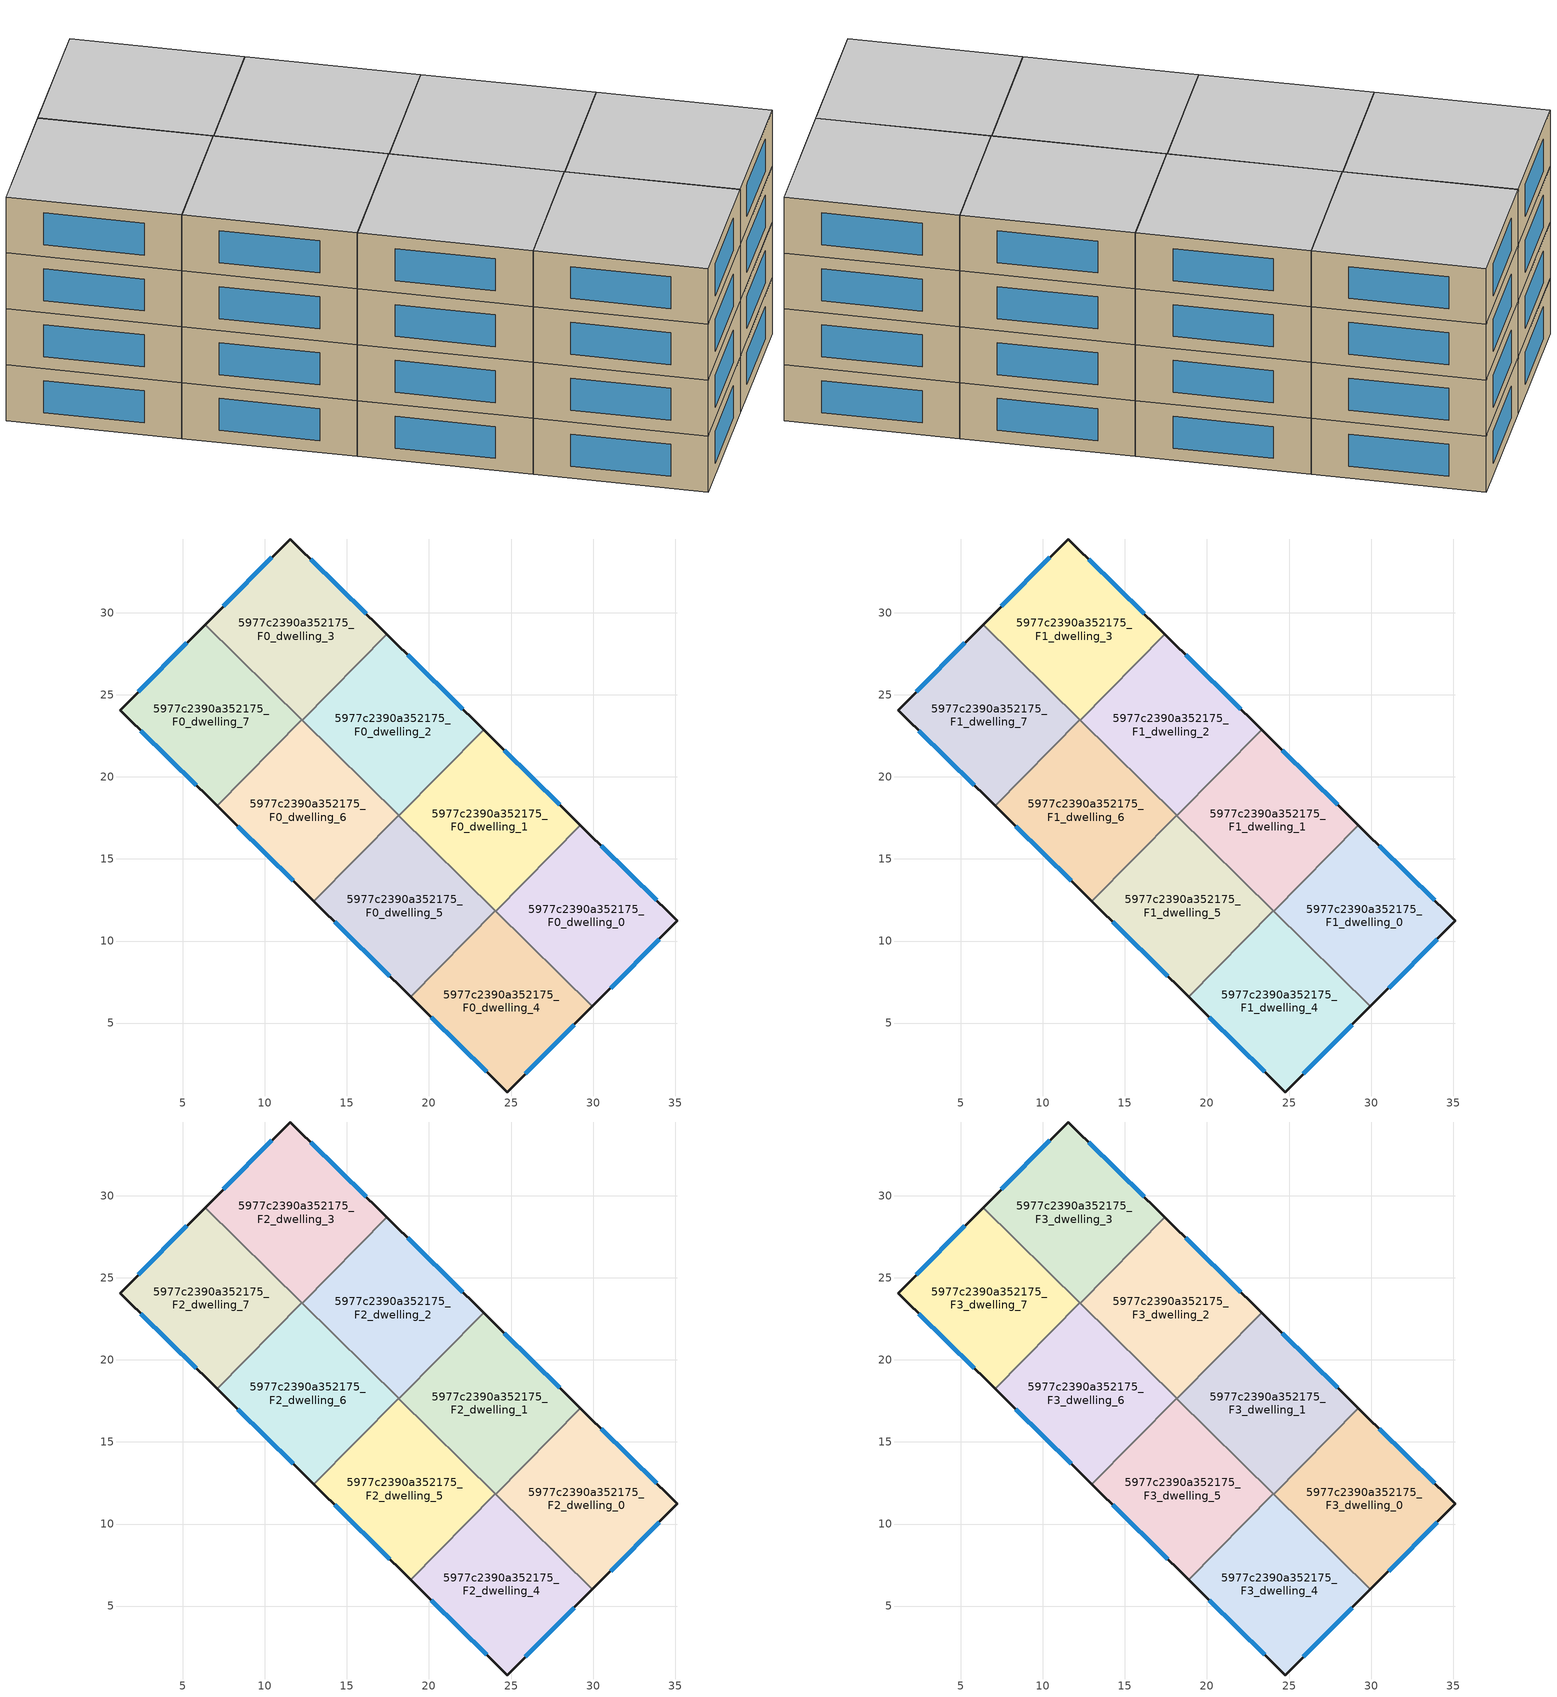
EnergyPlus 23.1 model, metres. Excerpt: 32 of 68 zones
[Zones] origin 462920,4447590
5977c2390a352175_F0_dwelling_0
 floor ground (EU_floor_Construction): 35.14,11.24 29.95,6.02 24.07,11.82 29.23,17.06 z0
 wall outside (EU_wall_Construction): 29.95,6.02 35.14,11.24 29.23,17.06 z0:3
 wall to 5977c2390a352175_F0_dwelling_1 (EU_wall_Construction): 29.23,17.06 24.07,11.82 z0:3
 wall to 5977c2390a352175_F0_dwelling_4 (EU_wall_Construction): 24.07,11.82 29.95,6.02 z0:3
 window (EU_Window_Construction): 31.06,7.14 34.03,10.12 / 33.87,12.49 30.5,15.81 z0.64:2.36
5977c2390a352175_F0_dwelling_1
 floor ground (EU_floor_Construction): 29.23,17.06 24.07,11.82 18.17,17.64 23.33,22.87 z0
 wall outside (EU_wall_Construction): 29.23,17.06 23.33,22.87 z0:3
 wall to 5977c2390a352175_F0_dwelling_2 (EU_wall_Construction): 23.33,22.87 18.17,17.64 z0:3
 wall to 5977c2390a352175_F0_dwelling_5 (EU_wall_Construction): 18.17,17.64 24.04,11.84 z0:3
 wall to 5977c2390a352175_F0_dwelling_4 (EU_wall_Construction): 24.04,11.84 24.07,11.82 z0:3
 window (EU_Window_Construction): 27.97,18.31 24.6,21.63 z0.64:2.36
5977c2390a352175_F0_dwelling_2
 floor ground (EU_floor_Construction): 23.33,22.87 18.17,17.64 12.27,23.45 17.43,28.69 z0
 wall outside (EU_wall_Construction): 23.33,22.87 17.43,28.69 z0:3
 wall to 5977c2390a352175_F0_dwelling_3 (EU_wall_Construction): 17.43,28.69 12.27,23.45 z0:3
 wall to 5977c2390a352175_F0_dwelling_6 (EU_wall_Construction): 12.27,23.45 18.15,17.66 z0:3
 wall to 5977c2390a352175_F0_dwelling_5 (EU_wall_Construction): 18.15,17.66 18.17,17.64 z0:3
 window (EU_Window_Construction): 22.07,24.12 18.7,27.44 z0.64:2.36
5977c2390a352175_F0_dwelling_3
 floor ground (EU_floor_Construction): 17.43,28.69 12.27,23.45 6.36,29.28 11.54,34.5 z0
 wall outside (EU_wall_Construction): 17.43,28.69 11.54,34.5 6.36,29.28 z0:3
 wall to 5977c2390a352175_F0_dwelling_7 (EU_wall_Construction): 6.36,29.28 12.25,23.47 z0:3
 wall to 5977c2390a352175_F0_dwelling_6 (EU_wall_Construction): 12.25,23.47 12.27,23.45 z0:3
 window (EU_Window_Construction): 10.43,33.38 7.47,30.4 / 16.17,29.93 12.8,33.25 z0.64:2.36
5977c2390a352175_F0_dwelling_4
 floor ground (EU_floor_Construction): 29.95,6.02 24.77,0.8 18.88,6.6 24.04,11.84 z0
 wall outside (EU_wall_Construction): 18.88,6.6 24.77,0.8 29.95,6.02 z0:3
 wall to 5977c2390a352175_F0_dwelling_5 (EU_wall_Construction): 24.04,11.84 18.88,6.6 z0:3
 window (EU_Window_Construction): 25.88,1.92 28.84,4.9 / 20.14,5.36 23.51,2.04 z0.64:2.36
5977c2390a352175_F0_dwelling_5
 floor ground (EU_floor_Construction): 24.04,11.84 18.88,6.6 12.98,12.42 18.15,17.66 z0
 wall outside (EU_wall_Construction): 12.98,12.42 18.88,6.6 z0:3
 wall to 5977c2390a352175_F0_dwelling_6 (EU_wall_Construction): 18.15,17.66 12.98,12.42 z0:3
 window (EU_Window_Construction): 14.25,11.17 17.62,7.85 z0.64:2.36
5977c2390a352175_F0_dwelling_6
 floor ground (EU_floor_Construction): 18.15,17.66 12.98,12.42 7.09,18.23 12.25,23.47 z0
 wall outside (EU_wall_Construction): 7.09,18.23 12.98,12.42 z0:3
 wall to 5977c2390a352175_F0_dwelling_7 (EU_wall_Construction): 12.25,23.47 7.09,18.23 z0:3
 window (EU_Window_Construction): 8.35,16.99 11.72,13.66 z0.64:2.36
5977c2390a352175_F0_dwelling_7
 floor ground (EU_floor_Construction): 12.25,23.47 7.09,18.23 1.18,24.06 6.36,29.28 z0
 wall outside (EU_wall_Construction): 6.36,29.28 1.18,24.06 7.09,18.23 z0:3
 window (EU_Window_Construction): 2.44,22.81 5.82,19.48 / 5.25,28.16 2.29,25.18 z0.64:2.36
5977c2390a352175_F1_dwelling_0
 floor to 5977c2390a352175_F0_dwelling_0 (EU_floor_Construction): 35.14,11.24 29.95,6.02 24.07,11.82 29.23,17.06 z3
 wall outside (EU_wall_Construction): 29.95,6.02 35.14,11.24 29.23,17.06 z3:6
 wall to 5977c2390a352175_F1_dwelling_1 (EU_wall_Construction): 29.23,17.06 24.07,11.82 z3:6
 wall to 5977c2390a352175_F1_dwelling_4 (EU_wall_Construction): 24.07,11.82 29.95,6.02 z3:6
 window (EU_Window_Construction): 31.06,7.14 34.03,10.12 / 33.87,12.49 30.5,15.81 z3.64:5.36
5977c2390a352175_F1_dwelling_1
 floor to 5977c2390a352175_F0_dwelling_1 (EU_floor_Construction): 29.23,17.06 24.07,11.82 18.17,17.64 23.33,22.87 z3
 wall outside (EU_wall_Construction): 29.23,17.06 23.33,22.87 z3:6
 wall to 5977c2390a352175_F1_dwelling_2 (EU_wall_Construction): 23.33,22.87 18.17,17.64 z3:6
 wall to 5977c2390a352175_F1_dwelling_5 (EU_wall_Construction): 18.17,17.64 24.04,11.84 z3:6
 wall to 5977c2390a352175_F1_dwelling_4 (EU_wall_Construction): 24.04,11.84 24.07,11.82 z3:6
 window (EU_Window_Construction): 27.97,18.31 24.6,21.63 z3.64:5.36
5977c2390a352175_F1_dwelling_2
 floor to 5977c2390a352175_F0_dwelling_2 (EU_floor_Construction): 23.33,22.87 18.17,17.64 12.27,23.45 17.43,28.69 z3
 wall outside (EU_wall_Construction): 23.33,22.87 17.43,28.69 z3:6
 wall to 5977c2390a352175_F1_dwelling_3 (EU_wall_Construction): 17.43,28.69 12.27,23.45 z3:6
 wall to 5977c2390a352175_F1_dwelling_6 (EU_wall_Construction): 12.27,23.45 18.15,17.66 z3:6
 wall to 5977c2390a352175_F1_dwelling_5 (EU_wall_Construction): 18.15,17.66 18.17,17.64 z3:6
 window (EU_Window_Construction): 22.07,24.12 18.7,27.44 z3.64:5.36
5977c2390a352175_F1_dwelling_3
 floor to 5977c2390a352175_F0_dwelling_3 (EU_floor_Construction): 17.43,28.69 12.27,23.45 6.36,29.28 11.54,34.5 z3
 wall outside (EU_wall_Construction): 17.43,28.69 11.54,34.5 6.36,29.28 z3:6
 wall to 5977c2390a352175_F1_dwelling_7 (EU_wall_Construction): 6.36,29.28 12.25,23.47 z3:6
 wall to 5977c2390a352175_F1_dwelling_6 (EU_wall_Construction): 12.25,23.47 12.27,23.45 z3:6
 window (EU_Window_Construction): 10.43,33.38 7.47,30.4 / 16.17,29.93 12.8,33.25 z3.64:5.36
5977c2390a352175_F1_dwelling_4
 floor to 5977c2390a352175_F0_dwelling_4 (EU_floor_Construction): 29.95,6.02 24.77,0.8 18.88,6.6 24.04,11.84 z3
 wall outside (EU_wall_Construction): 18.88,6.6 24.77,0.8 29.95,6.02 z3:6
 wall to 5977c2390a352175_F1_dwelling_5 (EU_wall_Construction): 24.04,11.84 18.88,6.6 z3:6
 window (EU_Window_Construction): 25.88,1.92 28.84,4.9 / 20.14,5.36 23.51,2.04 z3.64:5.36
5977c2390a352175_F1_dwelling_5
 floor to 5977c2390a352175_F0_dwelling_5 (EU_floor_Construction): 24.04,11.84 18.88,6.6 12.98,12.42 18.15,17.66 z3
 wall outside (EU_wall_Construction): 12.98,12.42 18.88,6.6 z3:6
 wall to 5977c2390a352175_F1_dwelling_6 (EU_wall_Construction): 18.15,17.66 12.98,12.42 z3:6
 window (EU_Window_Construction): 14.25,11.17 17.62,7.85 z3.64:5.36
5977c2390a352175_F1_dwelling_6
 floor to 5977c2390a352175_F0_dwelling_6 (EU_floor_Construction): 18.15,17.66 12.98,12.42 7.09,18.23 12.25,23.47 z3
 wall outside (EU_wall_Construction): 7.09,18.23 12.98,12.42 z3:6
 wall to 5977c2390a352175_F1_dwelling_7 (EU_wall_Construction): 12.25,23.47 7.09,18.23 z3:6
 window (EU_Window_Construction): 8.35,16.99 11.72,13.66 z3.64:5.36
5977c2390a352175_F1_dwelling_7
 floor to 5977c2390a352175_F0_dwelling_7 (EU_floor_Construction): 12.25,23.47 7.09,18.23 1.18,24.06 6.36,29.28 z3
 wall outside (EU_wall_Construction): 6.36,29.28 1.18,24.06 7.09,18.23 z3:6
 window (EU_Window_Construction): 2.44,22.81 5.82,19.48 / 5.25,28.16 2.29,25.18 z3.64:5.36
5977c2390a352175_F2_dwelling_0
 floor to 5977c2390a352175_F1_dwelling_0 (EU_floor_Construction): 35.14,11.24 29.95,6.02 24.07,11.82 29.23,17.06 z6
 wall outside (EU_wall_Construction): 29.95,6.02 35.14,11.24 29.23,17.06 z6:9
 wall to 5977c2390a352175_F2_dwelling_1 (EU_wall_Construction): 29.23,17.06 24.07,11.82 z6:9
 wall to 5977c2390a352175_F2_dwelling_4 (EU_wall_Construction): 24.07,11.82 29.95,6.02 z6:9
 window (EU_Window_Construction): 31.06,7.14 34.03,10.12 / 33.87,12.49 30.5,15.81 z6.64:8.36
5977c2390a352175_F2_dwelling_1
 floor to 5977c2390a352175_F1_dwelling_1 (EU_floor_Construction): 29.23,17.06 24.07,11.82 18.17,17.64 23.33,22.87 z6
 wall outside (EU_wall_Construction): 29.23,17.06 23.33,22.87 z6:9
 wall to 5977c2390a352175_F2_dwelling_2 (EU_wall_Construction): 23.33,22.87 18.17,17.64 z6:9
 wall to 5977c2390a352175_F2_dwelling_5 (EU_wall_Construction): 18.17,17.64 24.04,11.84 z6:9
 wall to 5977c2390a352175_F2_dwelling_4 (EU_wall_Construction): 24.04,11.84 24.07,11.82 z6:9
 window (EU_Window_Construction): 27.97,18.31 24.6,21.63 z6.64:8.36
5977c2390a352175_F2_dwelling_2
 floor to 5977c2390a352175_F1_dwelling_2 (EU_floor_Construction): 23.33,22.87 18.17,17.64 12.27,23.45 17.43,28.69 z6
 wall outside (EU_wall_Construction): 23.33,22.87 17.43,28.69 z6:9
 wall to 5977c2390a352175_F2_dwelling_3 (EU_wall_Construction): 17.43,28.69 12.27,23.45 z6:9
 wall to 5977c2390a352175_F2_dwelling_6 (EU_wall_Construction): 12.27,23.45 18.15,17.66 z6:9
 wall to 5977c2390a352175_F2_dwelling_5 (EU_wall_Construction): 18.15,17.66 18.17,17.64 z6:9
 window (EU_Window_Construction): 22.07,24.12 18.7,27.44 z6.64:8.36
5977c2390a352175_F2_dwelling_3
 floor to 5977c2390a352175_F1_dwelling_3 (EU_floor_Construction): 17.43,28.69 12.27,23.45 6.36,29.28 11.54,34.5 z6
 wall outside (EU_wall_Construction): 17.43,28.69 11.54,34.5 6.36,29.28 z6:9
 wall to 5977c2390a352175_F2_dwelling_7 (EU_wall_Construction): 6.36,29.28 12.25,23.47 z6:9
 wall to 5977c2390a352175_F2_dwelling_6 (EU_wall_Construction): 12.25,23.47 12.27,23.45 z6:9
 window (EU_Window_Construction): 10.43,33.38 7.47,30.4 / 16.17,29.93 12.8,33.25 z6.64:8.36
5977c2390a352175_F2_dwelling_4
 floor to 5977c2390a352175_F1_dwelling_4 (EU_floor_Construction): 29.95,6.02 24.77,0.8 18.88,6.6 24.04,11.84 z6
 wall outside (EU_wall_Construction): 18.88,6.6 24.77,0.8 29.95,6.02 z6:9
 wall to 5977c2390a352175_F2_dwelling_5 (EU_wall_Construction): 24.04,11.84 18.88,6.6 z6:9
 window (EU_Window_Construction): 25.88,1.92 28.84,4.9 / 20.14,5.36 23.51,2.04 z6.64:8.36
5977c2390a352175_F2_dwelling_5
 floor to 5977c2390a352175_F1_dwelling_5 (EU_floor_Construction): 24.04,11.84 18.88,6.6 12.98,12.42 18.15,17.66 z6
 wall outside (EU_wall_Construction): 12.98,12.42 18.88,6.6 z6:9
 wall to 5977c2390a352175_F2_dwelling_6 (EU_wall_Construction): 18.15,17.66 12.98,12.42 z6:9
 window (EU_Window_Construction): 14.25,11.17 17.62,7.85 z6.64:8.36
5977c2390a352175_F2_dwelling_6
 floor to 5977c2390a352175_F1_dwelling_6 (EU_floor_Construction): 18.15,17.66 12.98,12.42 7.09,18.23 12.25,23.47 z6
 wall outside (EU_wall_Construction): 7.09,18.23 12.98,12.42 z6:9
 wall to 5977c2390a352175_F2_dwelling_7 (EU_wall_Construction): 12.25,23.47 7.09,18.23 z6:9
 window (EU_Window_Construction): 8.35,16.99 11.72,13.66 z6.64:8.36
5977c2390a352175_F2_dwelling_7
 floor to 5977c2390a352175_F1_dwelling_7 (EU_floor_Construction): 12.25,23.47 7.09,18.23 1.18,24.06 6.36,29.28 z6
 wall outside (EU_wall_Construction): 6.36,29.28 1.18,24.06 7.09,18.23 z6:9
 window (EU_Window_Construction): 2.44,22.81 5.82,19.48 / 5.25,28.16 2.29,25.18 z6.64:8.36
5977c2390a352175_F3_dwelling_0
 floor to 5977c2390a352175_F2_dwelling_0 (EU_floor_Construction): 35.14,11.24 29.95,6.02 24.07,11.82 29.23,17.06 z9
 wall outside (EU_wall_Construction): 29.95,6.02 35.14,11.24 29.23,17.06 z9:12
 wall to 5977c2390a352175_F3_dwelling_1 (EU_wall_Construction): 29.23,17.06 24.07,11.82 z9:12
 wall to 5977c2390a352175_F3_dwelling_4 (EU_wall_Construction): 24.07,11.82 29.95,6.02 z9:12
 window (EU_Window_Construction): 31.06,7.14 34.03,10.12 / 33.87,12.49 30.5,15.81 z9.64:11.36
 ceiling to 5977c2390a352175_F4_dwelling_0 (EU_floor_Construction): 29.95,6.02 35.14,11.24 29.23,17.06 24.07,11.82 z12
5977c2390a352175_F3_dwelling_1
 floor to 5977c2390a352175_F2_dwelling_1 (EU_floor_Construction): 29.23,17.06 24.07,11.82 18.17,17.64 23.33,22.87 z9
 wall outside (EU_wall_Construction): 29.23,17.06 23.33,22.87 z9:12
 wall to 5977c2390a352175_F3_dwelling_2 (EU_wall_Construction): 23.33,22.87 18.17,17.64 z9:12
 wall to 5977c2390a352175_F3_dwelling_5 (EU_wall_Construction): 18.17,17.64 24.04,11.84 z9:12
 wall to 5977c2390a352175_F3_dwelling_4 (EU_wall_Construction): 24.04,11.84 24.07,11.82 z9:12
 window (EU_Window_Construction): 27.97,18.31 24.6,21.63 z9.64:11.36
 ceiling to 5977c2390a352175_F4_dwelling_1 (EU_floor_Construction): 24.07,11.82 29.23,17.06 23.33,22.87 18.17,17.64 z12
5977c2390a352175_F3_dwelling_2
 floor to 5977c2390a352175_F2_dwelling_2 (EU_floor_Construction): 23.33,22.87 18.17,17.64 12.27,23.45 17.43,28.69 z9
 wall outside (EU_wall_Construction): 23.33,22.87 17.43,28.69 z9:12
 wall to 5977c2390a352175_F3_dwelling_3 (EU_wall_Construction): 17.43,28.69 12.27,23.45 z9:12
 wall to 5977c2390a352175_F3_dwelling_6 (EU_wall_Construction): 12.27,23.45 18.15,17.66 z9:12
 wall to 5977c2390a352175_F3_dwelling_5 (EU_wall_Construction): 18.15,17.66 18.17,17.64 z9:12
 window (EU_Window_Construction): 22.07,24.12 18.7,27.44 z9.64:11.36
 ceiling to 5977c2390a352175_F4_dwelling_2 (EU_floor_Construction): 18.17,17.64 23.33,22.87 17.43,28.69 12.27,23.45 z12
5977c2390a352175_F3_dwelling_3
 floor to 5977c2390a352175_F2_dwelling_3 (EU_floor_Construction): 17.43,28.69 12.27,23.45 6.36,29.28 11.54,34.5 z9
 wall outside (EU_wall_Construction): 17.43,28.69 11.54,34.5 6.36,29.28 z9:12
 wall to 5977c2390a352175_F3_dwelling_7 (EU_wall_Construction): 6.36,29.28 12.25,23.47 z9:12
 wall to 5977c2390a352175_F3_dwelling_6 (EU_wall_Construction): 12.25,23.47 12.27,23.45 z9:12
 window (EU_Window_Construction): 10.43,33.38 7.47,30.4 / 16.17,29.93 12.8,33.25 z9.64:11.36
 ceiling to 5977c2390a352175_F4_dwelling_3 (EU_floor_Construction): 12.27,23.45 17.43,28.69 11.54,34.5 6.36,29.28 z12
5977c2390a352175_F3_dwelling_4
 floor to 5977c2390a352175_F2_dwelling_4 (EU_floor_Construction): 29.95,6.02 24.77,0.8 18.88,6.6 24.04,11.84 z9
 wall outside (EU_wall_Construction): 18.88,6.6 24.77,0.8 29.95,6.02 z9:12
 wall to 5977c2390a352175_F3_dwelling_5 (EU_wall_Construction): 24.04,11.84 18.88,6.6 z9:12
 window (EU_Window_Construction): 25.88,1.92 28.84,4.9 / 20.14,5.36 23.51,2.04 z9.64:11.36
 ceiling to 5977c2390a352175_F4_dwelling_4 (EU_floor_Construction): 24.77,0.8 29.95,6.02 24.04,11.84 18.88,6.6 z12
5977c2390a352175_F3_dwelling_5
 floor to 5977c2390a352175_F2_dwelling_5 (EU_floor_Construction): 24.04,11.84 18.88,6.6 12.98,12.42 18.15,17.66 z9
 wall outside (EU_wall_Construction): 12.98,12.42 18.88,6.6 z9:12
 wall to 5977c2390a352175_F3_dwelling_6 (EU_wall_Construction): 18.15,17.66 12.98,12.42 z9:12
 window (EU_Window_Construction): 14.25,11.17 17.62,7.85 z9.64:11.36
 ceiling to 5977c2390a352175_F4_dwelling_5 (EU_floor_Construction): 18.88,6.6 24.04,11.84 18.15,17.66 12.98,12.42 z12
5977c2390a352175_F3_dwelling_6
 floor to 5977c2390a352175_F2_dwelling_6 (EU_floor_Construction): 18.15,17.66 12.98,12.42 7.09,18.23 12.25,23.47 z9
 wall outside (EU_wall_Construction): 7.09,18.23 12.98,12.42 z9:12
 wall to 5977c2390a352175_F3_dwelling_7 (EU_wall_Construction): 12.25,23.47 7.09,18.23 z9:12
 window (EU_Window_Construction): 8.35,16.99 11.72,13.66 z9.64:11.36
 ceiling to 5977c2390a352175_F4_dwelling_6 (EU_floor_Construction): 12.98,12.42 18.15,17.66 12.25,23.47 7.09,18.23 z12
5977c2390a352175_F3_dwelling_7
 floor to 5977c2390a352175_F2_dwelling_7 (EU_floor_Construction): 12.25,23.47 7.09,18.23 1.18,24.06 6.36,29.28 z9
 wall outside (EU_wall_Construction): 6.36,29.28 1.18,24.06 7.09,18.23 z9:12
 window (EU_Window_Construction): 2.44,22.81 5.82,19.48 / 5.25,28.16 2.29,25.18 z9.64:11.36
 ceiling to 5977c2390a352175_F4_dwelling_7 (EU_floor_Construction): 7.09,18.23 12.25,23.47 6.36,29.28 1.18,24.06 z12
[Building]
EU S2 Campaign: North Axis=0; Terrain=City; Solar Distribution=FullExterior
[Site:Location]
Yerevan-Zvartnots.Intl.AP: Latitude=40.15; Longitude=44.383; Time Zone=4; Elevation=854
[SizingPeriod:WeatherFileDays]
AnnualSizingPeriod: Begin Month=1; Begin Day of Month=1; End Month=12; End Day of Month=31; Day of Week for Start Day=Monday; Use Weather File Daylight Saving Period=No; Use Weather File Rain and Snow Indicators=No
[MATERIAL]
EU_InternalMass_Material: Roughness=MediumRough; Thickness=0.1; Conductivity=1; Density=1800; Specific Heat=900; Thermal Absorptance=0.9; Solar Absorptance=0.7; Visible Absorptance=0.7
[MATERIAL:NOMASS] Roughness=MediumRough; Thermal Absorptance=0.9; Solar Absorptance=0.7; Visible Absorptance=0.7
Name | Thermal Resistance
EU_wall_NoMass | 1.05043
EU_floor_NoMass | 0.478065
[WINDOWMATERIAL:SIMPLEGLAZINGSYSTEM]
EU_Window_SimpleGlazing: UFactor=2.5566; Solar Heat Gain Coefficient=0.75; Visible Transmittance=0.75
[CONSTRUCTION]
EU_wall_Construction: EU_wall_NoMass
EU_floor_Construction: EU_floor_NoMass
EU_Window_Construction: EU_Window_SimpleGlazing
EU_InternalMass_Construction: EU_InternalMass_Material
[ZONE] Type=1; Multiplier=1; Ceiling Height=autocalculate; Floor Area=autocalculate; Part of Total Floor Area=Yes
Name | Volume
5977c2390a352175_F0_dwelling_0; 5977c2390a352175_F1_dwelling_0; 5977c2390a352175_F2_dwelling_0; 5977c2390a352175_F3_dwelling_0 | 182.755
5977c2390a352175_F0_dwelling_1; 5977c2390a352175_F1_dwelling_1; 5977c2390a352175_F2_dwelling_1; 5977c2390a352175_F3_dwelling_1 | 182.752
5977c2390a352175_F0_dwelling_2; 5977c2390a352175_F1_dwelling_2; 5977c2390a352175_F2_dwelling_2; 5977c2390a352175_F3_dwelling_2 | 182.763
5977c2390a352175_F0_dwelling_3; 5977c2390a352175_F1_dwelling_3; 5977c2390a352175_F2_dwelling_3; 5977c2390a352175_F3_dwelling_3 | 182.772
5977c2390a352175_F0_dwelling_4; 5977c2390a352175_F1_dwelling_4; 5977c2390a352175_F2_dwelling_4; 5977c2390a352175_F3_dwelling_4 | 182.767
5977c2390a352175_F0_dwelling_5; 5977c2390a352175_F1_dwelling_5; 5977c2390a352175_F2_dwelling_5; 5977c2390a352175_F3_dwelling_5; 5977c2390a352175_F0_dwelling_6; 5977c2390a352175_F1_dwelling_6; 5977c2390a352175_F2_dwelling_6; 5977c2390a352175_F3_dwelling_6 | 182.768
5977c2390a352175_F0_dwelling_7; 5977c2390a352175_F1_dwelling_7; 5977c2390a352175_F2_dwelling_7; 5977c2390a352175_F3_dwelling_7 | 182.782
[INTERNALMASS] Construction=EU_InternalMass_Construction
Name | Zone or ZoneList | Surface Area
5977c2390a352175_F0_dwelling_0_EU_InternalMass | 5977c2390a352175_F0_dwelling_0 | 60.9183
5977c2390a352175_F0_dwelling_1_EU_InternalMass | 5977c2390a352175_F0_dwelling_1 | 60.9175
5977c2390a352175_F0_dwelling_2_EU_InternalMass | 5977c2390a352175_F0_dwelling_2 | 60.9211
5977c2390a352175_F0_dwelling_3_EU_InternalMass | 5977c2390a352175_F0_dwelling_3 | 60.9239
5977c2390a352175_F0_dwelling_4_EU_InternalMass | 5977c2390a352175_F0_dwelling_4 | 60.9222
5977c2390a352175_F0_dwelling_5_EU_InternalMass | 5977c2390a352175_F0_dwelling_5 | 60.9227
5977c2390a352175_F0_dwelling_6_EU_InternalMass | 5977c2390a352175_F0_dwelling_6 | 60.9227
5977c2390a352175_F0_dwelling_7_EU_InternalMass | 5977c2390a352175_F0_dwelling_7 | 60.9275
5977c2390a352175_F1_dwelling_0_EU_InternalMass | 5977c2390a352175_F1_dwelling_0 | 60.9183
5977c2390a352175_F1_dwelling_1_EU_InternalMass | 5977c2390a352175_F1_dwelling_1 | 60.9175
5977c2390a352175_F1_dwelling_2_EU_InternalMass | 5977c2390a352175_F1_dwelling_2 | 60.9211
5977c2390a352175_F1_dwelling_3_EU_InternalMass | 5977c2390a352175_F1_dwelling_3 | 60.9239
5977c2390a352175_F1_dwelling_4_EU_InternalMass | 5977c2390a352175_F1_dwelling_4 | 60.9222
5977c2390a352175_F1_dwelling_5_EU_InternalMass | 5977c2390a352175_F1_dwelling_5 | 60.9227
5977c2390a352175_F1_dwelling_6_EU_InternalMass | 5977c2390a352175_F1_dwelling_6 | 60.9227
5977c2390a352175_F1_dwelling_7_EU_InternalMass | 5977c2390a352175_F1_dwelling_7 | 60.9275
5977c2390a352175_F2_dwelling_0_EU_InternalMass | 5977c2390a352175_F2_dwelling_0 | 60.9183
5977c2390a352175_F2_dwelling_1_EU_InternalMass | 5977c2390a352175_F2_dwelling_1 | 60.9175
5977c2390a352175_F2_dwelling_2_EU_InternalMass | 5977c2390a352175_F2_dwelling_2 | 60.9211
5977c2390a352175_F2_dwelling_3_EU_InternalMass | 5977c2390a352175_F2_dwelling_3 | 60.9239
5977c2390a352175_F2_dwelling_4_EU_InternalMass | 5977c2390a352175_F2_dwelling_4 | 60.9222
5977c2390a352175_F2_dwelling_5_EU_InternalMass | 5977c2390a352175_F2_dwelling_5 | 60.9227
5977c2390a352175_F2_dwelling_6_EU_InternalMass | 5977c2390a352175_F2_dwelling_6 | 60.9227
5977c2390a352175_F2_dwelling_7_EU_InternalMass | 5977c2390a352175_F2_dwelling_7 | 60.9275
5977c2390a352175_F3_dwelling_0_EU_InternalMass | 5977c2390a352175_F3_dwelling_0 | 60.9183
5977c2390a352175_F3_dwelling_1_EU_InternalMass | 5977c2390a352175_F3_dwelling_1 | 60.9175
5977c2390a352175_F3_dwelling_2_EU_InternalMass | 5977c2390a352175_F3_dwelling_2 | 60.9211
5977c2390a352175_F3_dwelling_3_EU_InternalMass | 5977c2390a352175_F3_dwelling_3 | 60.9239
5977c2390a352175_F3_dwelling_4_EU_InternalMass | 5977c2390a352175_F3_dwelling_4 | 60.9222
5977c2390a352175_F3_dwelling_5_EU_InternalMass | 5977c2390a352175_F3_dwelling_5 | 60.9227
5977c2390a352175_F3_dwelling_6_EU_InternalMass | 5977c2390a352175_F3_dwelling_6 | 60.9227
5977c2390a352175_F3_dwelling_7_EU_InternalMass | 5977c2390a352175_F3_dwelling_7 | 60.9275
[OTHEREQUIPMENT] Fuel Type=Electricity; Design Level Calculation Method=Watts/Area; Power per Zone Floor Area=1; Fraction Latent=0; Fraction Radiant=0; Fraction Lost=0; Carbon Dioxide Generation Rate=0; EndUse Subcategory=EU_Step8_InternalGains
Name | Zone or ZoneList or Space or SpaceList | Schedule
EU_Step8_InternalGain_5977c2390a352175_F0_dwelling_0_f000 | 5977c2390a352175_F0_dwelling_0 | EU_Step8_GainSchedule_5977c2390a352175_F0_dwelling_0_f000
EU_Step8_InternalGain_5977c2390a352175_F0_dwelling_1_f000 | 5977c2390a352175_F0_dwelling_1 | EU_Step8_GainSchedule_5977c2390a352175_F0_dwelling_1_f000
EU_Step8_InternalGain_5977c2390a352175_F0_dwelling_2_f000 | 5977c2390a352175_F0_dwelling_2 | EU_Step8_GainSchedule_5977c2390a352175_F0_dwelling_2_f000
EU_Step8_InternalGain_5977c2390a352175_F0_dwelling_3_f000 | 5977c2390a352175_F0_dwelling_3 | EU_Step8_GainSchedule_5977c2390a352175_F0_dwelling_3_f000
EU_Step8_InternalGain_5977c2390a352175_F0_dwelling_4_f000 | 5977c2390a352175_F0_dwelling_4 | EU_Step8_GainSchedule_5977c2390a352175_F0_dwelling_4_f000
EU_Step8_InternalGain_5977c2390a352175_F0_dwelling_5_f000 | 5977c2390a352175_F0_dwelling_5 | EU_Step8_GainSchedule_5977c2390a352175_F0_dwelling_5_f000
EU_Step8_InternalGain_5977c2390a352175_F0_dwelling_6_f000 | 5977c2390a352175_F0_dwelling_6 | EU_Step8_GainSchedule_5977c2390a352175_F0_dwelling_6_f000
EU_Step8_InternalGain_5977c2390a352175_F0_dwelling_7_f000 | 5977c2390a352175_F0_dwelling_7 | EU_Step8_GainSchedule_5977c2390a352175_F0_dwelling_7_f000
EU_Step8_InternalGain_5977c2390a352175_F1_dwelling_0_f000 | 5977c2390a352175_F1_dwelling_0 | EU_Step8_GainSchedule_5977c2390a352175_F1_dwelling_0_f000
EU_Step8_InternalGain_5977c2390a352175_F1_dwelling_1_f000 | 5977c2390a352175_F1_dwelling_1 | EU_Step8_GainSchedule_5977c2390a352175_F1_dwelling_1_f000
EU_Step8_InternalGain_5977c2390a352175_F1_dwelling_2_f000 | 5977c2390a352175_F1_dwelling_2 | EU_Step8_GainSchedule_5977c2390a352175_F1_dwelling_2_f000
EU_Step8_InternalGain_5977c2390a352175_F1_dwelling_3_f000 | 5977c2390a352175_F1_dwelling_3 | EU_Step8_GainSchedule_5977c2390a352175_F1_dwelling_3_f000
EU_Step8_InternalGain_5977c2390a352175_F1_dwelling_4_f000 | 5977c2390a352175_F1_dwelling_4 | EU_Step8_GainSchedule_5977c2390a352175_F1_dwelling_4_f000
EU_Step8_InternalGain_5977c2390a352175_F1_dwelling_5_f000 | 5977c2390a352175_F1_dwelling_5 | EU_Step8_GainSchedule_5977c2390a352175_F1_dwelling_5_f000
EU_Step8_InternalGain_5977c2390a352175_F1_dwelling_6_f000 | 5977c2390a352175_F1_dwelling_6 | EU_Step8_GainSchedule_5977c2390a352175_F1_dwelling_6_f000
EU_Step8_InternalGain_5977c2390a352175_F1_dwelling_7_f000 | 5977c2390a352175_F1_dwelling_7 | EU_Step8_GainSchedule_5977c2390a352175_F1_dwelling_7_f000
EU_Step8_InternalGain_5977c2390a352175_F2_dwelling_0_f000 | 5977c2390a352175_F2_dwelling_0 | EU_Step8_GainSchedule_5977c2390a352175_F2_dwelling_0_f000
EU_Step8_InternalGain_5977c2390a352175_F2_dwelling_1_f000 | 5977c2390a352175_F2_dwelling_1 | EU_Step8_GainSchedule_5977c2390a352175_F2_dwelling_1_f000
EU_Step8_InternalGain_5977c2390a352175_F2_dwelling_2_f000 | 5977c2390a352175_F2_dwelling_2 | EU_Step8_GainSchedule_5977c2390a352175_F2_dwelling_2_f000
EU_Step8_InternalGain_5977c2390a352175_F2_dwelling_3_f000 | 5977c2390a352175_F2_dwelling_3 | EU_Step8_GainSchedule_5977c2390a352175_F2_dwelling_3_f000
EU_Step8_InternalGain_5977c2390a352175_F2_dwelling_4_f000 | 5977c2390a352175_F2_dwelling_4 | EU_Step8_GainSchedule_5977c2390a352175_F2_dwelling_4_f000
EU_Step8_InternalGain_5977c2390a352175_F2_dwelling_5_f000 | 5977c2390a352175_F2_dwelling_5 | EU_Step8_GainSchedule_5977c2390a352175_F2_dwelling_5_f000
EU_Step8_InternalGain_5977c2390a352175_F2_dwelling_6_f000 | 5977c2390a352175_F2_dwelling_6 | EU_Step8_GainSchedule_5977c2390a352175_F2_dwelling_6_f000
EU_Step8_InternalGain_5977c2390a352175_F2_dwelling_7_f000 | 5977c2390a352175_F2_dwelling_7 | EU_Step8_GainSchedule_5977c2390a352175_F2_dwelling_7_f000
EU_Step8_InternalGain_5977c2390a352175_F3_dwelling_0_f000 | 5977c2390a352175_F3_dwelling_0 | EU_Step8_GainSchedule_5977c2390a352175_F3_dwelling_0_f000
EU_Step8_InternalGain_5977c2390a352175_F3_dwelling_1_f000 | 5977c2390a352175_F3_dwelling_1 | EU_Step8_GainSchedule_5977c2390a352175_F3_dwelling_1_f000
EU_Step8_InternalGain_5977c2390a352175_F3_dwelling_2_f000 | 5977c2390a352175_F3_dwelling_2 | EU_Step8_GainSchedule_5977c2390a352175_F3_dwelling_2_f000
EU_Step8_InternalGain_5977c2390a352175_F3_dwelling_3_f000 | 5977c2390a352175_F3_dwelling_3 | EU_Step8_GainSchedule_5977c2390a352175_F3_dwelling_3_f000
EU_Step8_InternalGain_5977c2390a352175_F3_dwelling_4_f000 | 5977c2390a352175_F3_dwelling_4 | EU_Step8_GainSchedule_5977c2390a352175_F3_dwelling_4_f000
EU_Step8_InternalGain_5977c2390a352175_F3_dwelling_5_f000 | 5977c2390a352175_F3_dwelling_5 | EU_Step8_GainSchedule_5977c2390a352175_F3_dwelling_5_f000
EU_Step8_InternalGain_5977c2390a352175_F3_dwelling_6_f000 | 5977c2390a352175_F3_dwelling_6 | EU_Step8_GainSchedule_5977c2390a352175_F3_dwelling_6_f000
EU_Step8_InternalGain_5977c2390a352175_F3_dwelling_7_f000 | 5977c2390a352175_F3_dwelling_7 | EU_Step8_GainSchedule_5977c2390a352175_F3_dwelling_7_f000
[ZONEVENTILATION:DESIGNFLOWRATE] Schedule=EU_AlwaysOn; Design Flow Rate Calculation Method=AirChanges/Hour; Air Changes per Hour=0.557805; Ventilation Type=Natural; Fan Pressure Rise=0; Fan Total Efficiency=1; Constant Term Coefficient=1; Temperature Term Coefficient=0; Velocity Term Coefficient=0; Velocity Squared Term Coefficient=0; Minimum Indoor Temperature=-100; Maximum Indoor Temperature=100; Delta Temperature=-100; Minimum Outdoor Temperature=-100; Maximum Outdoor Temperature=100; Maximum Wind Speed=40
Name | Zone or ZoneList or Space or SpaceList
EU_ConstantAir_5977c2390a352175_F0_dwelling_0 | 5977c2390a352175_F0_dwelling_0
EU_ConstantAir_5977c2390a352175_F0_dwelling_1 | 5977c2390a352175_F0_dwelling_1
EU_ConstantAir_5977c2390a352175_F0_dwelling_2 | 5977c2390a352175_F0_dwelling_2
EU_ConstantAir_5977c2390a352175_F0_dwelling_3 | 5977c2390a352175_F0_dwelling_3
EU_ConstantAir_5977c2390a352175_F0_dwelling_4 | 5977c2390a352175_F0_dwelling_4
EU_ConstantAir_5977c2390a352175_F0_dwelling_5 | 5977c2390a352175_F0_dwelling_5
EU_ConstantAir_5977c2390a352175_F0_dwelling_6 | 5977c2390a352175_F0_dwelling_6
EU_ConstantAir_5977c2390a352175_F0_dwelling_7 | 5977c2390a352175_F0_dwelling_7
EU_ConstantAir_5977c2390a352175_F1_dwelling_0 | 5977c2390a352175_F1_dwelling_0
EU_ConstantAir_5977c2390a352175_F1_dwelling_1 | 5977c2390a352175_F1_dwelling_1
EU_ConstantAir_5977c2390a352175_F1_dwelling_2 | 5977c2390a352175_F1_dwelling_2
EU_ConstantAir_5977c2390a352175_F1_dwelling_3 | 5977c2390a352175_F1_dwelling_3
EU_ConstantAir_5977c2390a352175_F1_dwelling_4 | 5977c2390a352175_F1_dwelling_4
EU_ConstantAir_5977c2390a352175_F1_dwelling_5 | 5977c2390a352175_F1_dwelling_5
EU_ConstantAir_5977c2390a352175_F1_dwelling_6 | 5977c2390a352175_F1_dwelling_6
EU_ConstantAir_5977c2390a352175_F1_dwelling_7 | 5977c2390a352175_F1_dwelling_7
EU_ConstantAir_5977c2390a352175_F2_dwelling_0 | 5977c2390a352175_F2_dwelling_0
EU_ConstantAir_5977c2390a352175_F2_dwelling_1 | 5977c2390a352175_F2_dwelling_1
EU_ConstantAir_5977c2390a352175_F2_dwelling_2 | 5977c2390a352175_F2_dwelling_2
EU_ConstantAir_5977c2390a352175_F2_dwelling_3 | 5977c2390a352175_F2_dwelling_3
EU_ConstantAir_5977c2390a352175_F2_dwelling_4 | 5977c2390a352175_F2_dwelling_4
EU_ConstantAir_5977c2390a352175_F2_dwelling_5 | 5977c2390a352175_F2_dwelling_5
EU_ConstantAir_5977c2390a352175_F2_dwelling_6 | 5977c2390a352175_F2_dwelling_6
EU_ConstantAir_5977c2390a352175_F2_dwelling_7 | 5977c2390a352175_F2_dwelling_7
EU_ConstantAir_5977c2390a352175_F3_dwelling_0 | 5977c2390a352175_F3_dwelling_0
EU_ConstantAir_5977c2390a352175_F3_dwelling_1 | 5977c2390a352175_F3_dwelling_1
EU_ConstantAir_5977c2390a352175_F3_dwelling_2 | 5977c2390a352175_F3_dwelling_2
EU_ConstantAir_5977c2390a352175_F3_dwelling_3 | 5977c2390a352175_F3_dwelling_3
EU_ConstantAir_5977c2390a352175_F3_dwelling_4 | 5977c2390a352175_F3_dwelling_4
EU_ConstantAir_5977c2390a352175_F3_dwelling_5 | 5977c2390a352175_F3_dwelling_5
EU_ConstantAir_5977c2390a352175_F3_dwelling_6 | 5977c2390a352175_F3_dwelling_6
EU_ConstantAir_5977c2390a352175_F3_dwelling_7 | 5977c2390a352175_F3_dwelling_7
[HVACTEMPLATE:THERMOSTAT] Constant Heating Setpoint=20; Constant Cooling Setpoint=50
EU_HeatOnly_5977c2390a352175_F0_dwelling_0; EU_HeatOnly_5977c2390a352175_F0_dwelling_1; EU_HeatOnly_5977c2390a352175_F0_dwelling_2; EU_HeatOnly_5977c2390a352175_F0_dwelling_3; EU_HeatOnly_5977c2390a352175_F0_dwelling_4; EU_HeatOnly_5977c2390a352175_F0_dwelling_5; EU_HeatOnly_5977c2390a352175_F0_dwelling_6; EU_HeatOnly_5977c2390a352175_F0_dwelling_7; EU_HeatOnly_5977c2390a352175_F1_dwelling_0; EU_HeatOnly_5977c2390a352175_F1_dwelling_1; EU_HeatOnly_5977c2390a352175_F1_dwelling_2; EU_HeatOnly_5977c2390a352175_F1_dwelling_3; EU_HeatOnly_5977c2390a352175_F1_dwelling_4; EU_HeatOnly_5977c2390a352175_F1_dwelling_5; EU_HeatOnly_5977c2390a352175_F1_dwelling_6; EU_HeatOnly_5977c2390a352175_F1_dwelling_7; EU_HeatOnly_5977c2390a352175_F2_dwelling_0; EU_HeatOnly_5977c2390a352175_F2_dwelling_1; EU_HeatOnly_5977c2390a352175_F2_dwelling_2; EU_HeatOnly_5977c2390a352175_F2_dwelling_3; EU_HeatOnly_5977c2390a352175_F2_dwelling_4; EU_HeatOnly_5977c2390a352175_F2_dwelling_5; EU_HeatOnly_5977c2390a352175_F2_dwelling_6; EU_HeatOnly_5977c2390a352175_F2_dwelling_7; EU_HeatOnly_5977c2390a352175_F3_dwelling_0; EU_HeatOnly_5977c2390a352175_F3_dwelling_1; EU_HeatOnly_5977c2390a352175_F3_dwelling_2; EU_HeatOnly_5977c2390a352175_F3_dwelling_3; EU_HeatOnly_5977c2390a352175_F3_dwelling_4; EU_HeatOnly_5977c2390a352175_F3_dwelling_5; EU_HeatOnly_5977c2390a352175_F3_dwelling_6; EU_HeatOnly_5977c2390a352175_F3_dwelling_7; EU_HeatOnly_5977c2390a352175_F4_dwelling_0; EU_HeatOnly_5977c2390a352175_F4_dwelling_1; EU_HeatOnly_5977c2390a352175_F4_dwelling_2; EU_HeatOnly_5977c2390a352175_F4_dwelling_3; EU_HeatOnly_5977c2390a352175_F4_dwelling_4; EU_HeatOnly_5977c2390a352175_F4_dwelling_5; EU_HeatOnly_5977c2390a352175_F4_dwelling_6; EU_HeatOnly_5977c2390a352175_F4_dwelling_7; EU_HeatOnly_5977c2390a352175_F5_dwelling_0; EU_HeatOnly_5977c2390a352175_F5_dwelling_1; EU_HeatOnly_5977c2390a352175_F5_dwelling_2; EU_HeatOnly_5977c2390a352175_F5_dwelling_3; EU_HeatOnly_5977c2390a352175_F5_dwelling_4; EU_HeatOnly_5977c2390a352175_F5_dwelling_5; EU_HeatOnly_5977c2390a352175_F5_dwelling_6; EU_HeatOnly_5977c2390a352175_F6_dwelling_0; EU_HeatOnly_5977c2390a352175_F6_dwelling_1; EU_HeatOnly_5977c2390a352175_F6_dwelling_2; EU_HeatOnly_5977c2390a352175_F6_dwelling_3; EU_HeatOnly_5977c2390a352175_F6_dwelling_4; EU_HeatOnly_5977c2390a352175_F6_dwelling_5; EU_HeatOnly_5977c2390a352175_F6_dwelling_6; EU_HeatOnly_5977c2390a352175_F7_dwelling_0; EU_HeatOnly_5977c2390a352175_F7_dwelling_1; EU_HeatOnly_5977c2390a352175_F7_dwelling_2; EU_HeatOnly_5977c2390a352175_F7_dwelling_3; EU_HeatOnly_5977c2390a352175_F7_dwelling_4; EU_HeatOnly_5977c2390a352175_F7_dwelling_5; EU_HeatOnly_5977c2390a352175_F7_dwelling_6; EU_HeatOnly_5977c2390a352175_F8_dwelling_0; EU_HeatOnly_5977c2390a352175_F8_dwelling_1; EU_HeatOnly_5977c2390a352175_F8_dwelling_2; EU_HeatOnly_5977c2390a352175_F8_dwelling_3; EU_HeatOnly_5977c2390a352175_F8_dwelling_4; EU_HeatOnly_5977c2390a352175_F8_dwelling_5; EU_HeatOnly_5977c2390a352175_F8_dwelling_6
[HVACTEMPLATE:ZONE:IDEALLOADSAIRSYSTEM] System Availability Schedule=EU_AlwaysOn; Maximum Heating Supply Air Temperature=50; Minimum Cooling Supply Air Temperature=13; Maximum Heating Supply Air Humidity Ratio=0.0156; Minimum Cooling Supply Air Humidity Ratio=0.0077; Heating Limit=NoLimit; Cooling Limit=NoLimit; Heating Availability Schedule=EU_AlwaysOn; Cooling Availability Schedule=EU_CoolingOff; Dehumidification Control Type=ConstantSensibleHeatRatio; Cooling Sensible Heat Ratio=0.7; Dehumidification Setpoint=60; Humidification Control Type=None; Humidification Setpoint=30; Outdoor Air Method=None; Outdoor Air Flow Rate per Person=0.00944; Outdoor Air Flow Rate per Zone Floor Area=0; Outdoor Air Flow Rate per Zone=0; Demand Controlled Ventilation Type=None; Outdoor Air Economizer Type=NoEconomizer; Heat Recovery Type=None; Sensible Heat Recovery Effectiveness=0.7; Latent Heat Recovery Effectiveness=0.65
Name | Template Thermostat
5977c2390a352175_F0_dwelling_0 | EU_HeatOnly_5977c2390a352175_F0_dwelling_0
5977c2390a352175_F0_dwelling_1 | EU_HeatOnly_5977c2390a352175_F0_dwelling_1
5977c2390a352175_F0_dwelling_2 | EU_HeatOnly_5977c2390a352175_F0_dwelling_2
5977c2390a352175_F0_dwelling_3 | EU_HeatOnly_5977c2390a352175_F0_dwelling_3
5977c2390a352175_F0_dwelling_4 | EU_HeatOnly_5977c2390a352175_F0_dwelling_4
5977c2390a352175_F0_dwelling_5 | EU_HeatOnly_5977c2390a352175_F0_dwelling_5
5977c2390a352175_F0_dwelling_6 | EU_HeatOnly_5977c2390a352175_F0_dwelling_6
5977c2390a352175_F0_dwelling_7 | EU_HeatOnly_5977c2390a352175_F0_dwelling_7
5977c2390a352175_F1_dwelling_0 | EU_HeatOnly_5977c2390a352175_F1_dwelling_0
5977c2390a352175_F1_dwelling_1 | EU_HeatOnly_5977c2390a352175_F1_dwelling_1
5977c2390a352175_F1_dwelling_2 | EU_HeatOnly_5977c2390a352175_F1_dwelling_2
5977c2390a352175_F1_dwelling_3 | EU_HeatOnly_5977c2390a352175_F1_dwelling_3
5977c2390a352175_F1_dwelling_4 | EU_HeatOnly_5977c2390a352175_F1_dwelling_4
5977c2390a352175_F1_dwelling_5 | EU_HeatOnly_5977c2390a352175_F1_dwelling_5
5977c2390a352175_F1_dwelling_6 | EU_HeatOnly_5977c2390a352175_F1_dwelling_6
5977c2390a352175_F1_dwelling_7 | EU_HeatOnly_5977c2390a352175_F1_dwelling_7
5977c2390a352175_F2_dwelling_0 | EU_HeatOnly_5977c2390a352175_F2_dwelling_0
5977c2390a352175_F2_dwelling_1 | EU_HeatOnly_5977c2390a352175_F2_dwelling_1
5977c2390a352175_F2_dwelling_2 | EU_HeatOnly_5977c2390a352175_F2_dwelling_2
5977c2390a352175_F2_dwelling_3 | EU_HeatOnly_5977c2390a352175_F2_dwelling_3
5977c2390a352175_F2_dwelling_4 | EU_HeatOnly_5977c2390a352175_F2_dwelling_4
5977c2390a352175_F2_dwelling_5 | EU_HeatOnly_5977c2390a352175_F2_dwelling_5
5977c2390a352175_F2_dwelling_6 | EU_HeatOnly_5977c2390a352175_F2_dwelling_6
5977c2390a352175_F2_dwelling_7 | EU_HeatOnly_5977c2390a352175_F2_dwelling_7
5977c2390a352175_F3_dwelling_0 | EU_HeatOnly_5977c2390a352175_F3_dwelling_0
5977c2390a352175_F3_dwelling_1 | EU_HeatOnly_5977c2390a352175_F3_dwelling_1
5977c2390a352175_F3_dwelling_2 | EU_HeatOnly_5977c2390a352175_F3_dwelling_2
5977c2390a352175_F3_dwelling_3 | EU_HeatOnly_5977c2390a352175_F3_dwelling_3
5977c2390a352175_F3_dwelling_4 | EU_HeatOnly_5977c2390a352175_F3_dwelling_4
5977c2390a352175_F3_dwelling_5 | EU_HeatOnly_5977c2390a352175_F3_dwelling_5
5977c2390a352175_F3_dwelling_6 | EU_HeatOnly_5977c2390a352175_F3_dwelling_6
5977c2390a352175_F3_dwelling_7 | EU_HeatOnly_5977c2390a352175_F3_dwelling_7
[SIZING:ZONE] Zone Cooling Design Supply Air Temperature Input Method=SupplyAirTemperature; Zone Cooling Design Supply Air Temperature=13; Zone Heating Design Supply Air Temperature Input Method=SupplyAirTemperature; Zone Heating Design Supply Air Temperature=50; Zone Cooling Design Supply Air Humidity Ratio=0.008; Zone Heating Design Supply Air Humidity Ratio=0.008; Cooling Design Air Flow Method=DesignDay; Cooling Design Air Flow Rate=0; Cooling Minimum Air Flow per Zone Floor Area=0.000762; Cooling Minimum Air Flow=0; Cooling Minimum Air Flow Fraction=0.2; Heating Design Air Flow Method=DesignDay; Heating Design Air Flow Rate=0; Heating Maximum Air Flow per Zone Floor Area=0.002032; Heating Maximum Air Flow=0.141576; Heating Maximum Air Flow Fraction=0.3; Account for Dedicated Outdoor Air System=No; Dedicated Outdoor Air System Control Strategy=NeutralSupplyAir; Dedicated Outdoor Air Low Setpoint Temperature for Design=autosize; Dedicated Outdoor Air High Setpoint Temperature for Design=autosize; Zone Load Sizing Method=Sensible Load Only No Latent Load; Zone Latent Cooling Design Supply Air Humidity Ratio Input Method=HumidityRatioDifference; Zone Cooling Design Supply Air Humidity Ratio Difference=0.005; Zone Latent Heating Design Supply Air Humidity Ratio Input Method=HumidityRatioDifference; Zone Humidification Design Supply Air Humidity Ratio Difference=0.005
5977c2390a352175_F0_dwelling_0; 5977c2390a352175_F0_dwelling_1; 5977c2390a352175_F0_dwelling_2; 5977c2390a352175_F0_dwelling_3; 5977c2390a352175_F0_dwelling_4; 5977c2390a352175_F0_dwelling_5; 5977c2390a352175_F0_dwelling_6; 5977c2390a352175_F0_dwelling_7; 5977c2390a352175_F1_dwelling_0; 5977c2390a352175_F1_dwelling_1; 5977c2390a352175_F1_dwelling_2; 5977c2390a352175_F1_dwelling_3; 5977c2390a352175_F1_dwelling_4; 5977c2390a352175_F1_dwelling_5; 5977c2390a352175_F1_dwelling_6; 5977c2390a352175_F1_dwelling_7; 5977c2390a352175_F2_dwelling_0; 5977c2390a352175_F2_dwelling_1; 5977c2390a352175_F2_dwelling_2; 5977c2390a352175_F2_dwelling_3; 5977c2390a352175_F2_dwelling_4; 5977c2390a352175_F2_dwelling_5; 5977c2390a352175_F2_dwelling_6; 5977c2390a352175_F2_dwelling_7; 5977c2390a352175_F3_dwelling_0; 5977c2390a352175_F3_dwelling_1; 5977c2390a352175_F3_dwelling_2; 5977c2390a352175_F3_dwelling_3; 5977c2390a352175_F3_dwelling_4; 5977c2390a352175_F3_dwelling_5; 5977c2390a352175_F3_dwelling_6; 5977c2390a352175_F3_dwelling_7
[SCHEDULE:CONSTANT]
Name | Hourly Value
EU_AlwaysOn | 1
EU_CoolingOff | 0
[SCHEDULE:FILE] Column Number=1; Rows to Skip at Top=0; Number of Hours of Data=8760; Column Separator=Comma; Interpolate to Timestep=No; Minutes per Item=60; Adjust Schedule for Daylight Savings=Yes
Name | File
EU_Step8_GainSchedule_5977c2390a352175_F0_dwelling_0_f000 | ../../schedules/5977c2390a352175/5977c2390a352175_F0_dwelling_0_f000_gain.csv
EU_Step8_GainSchedule_5977c2390a352175_F0_dwelling_1_f000 | ../../schedules/5977c2390a352175/5977c2390a352175_F0_dwelling_1_f000_gain.csv
EU_Step8_GainSchedule_5977c2390a352175_F0_dwelling_2_f000 | ../../schedules/5977c2390a352175/5977c2390a352175_F0_dwelling_2_f000_gain.csv
EU_Step8_GainSchedule_5977c2390a352175_F0_dwelling_3_f000 | ../../schedules/5977c2390a352175/5977c2390a352175_F0_dwelling_3_f000_gain.csv
EU_Step8_GainSchedule_5977c2390a352175_F0_dwelling_4_f000 | ../../schedules/5977c2390a352175/5977c2390a352175_F0_dwelling_4_f000_gain.csv
EU_Step8_GainSchedule_5977c2390a352175_F0_dwelling_5_f000 | ../../schedules/5977c2390a352175/5977c2390a352175_F0_dwelling_5_f000_gain.csv
EU_Step8_GainSchedule_5977c2390a352175_F0_dwelling_6_f000 | ../../schedules/5977c2390a352175/5977c2390a352175_F0_dwelling_6_f000_gain.csv
EU_Step8_GainSchedule_5977c2390a352175_F0_dwelling_7_f000 | ../../schedules/5977c2390a352175/5977c2390a352175_F0_dwelling_7_f000_gain.csv
EU_Step8_GainSchedule_5977c2390a352175_F1_dwelling_0_f000 | ../../schedules/5977c2390a352175/5977c2390a352175_F1_dwelling_0_f000_gain.csv
EU_Step8_GainSchedule_5977c2390a352175_F1_dwelling_1_f000 | ../../schedules/5977c2390a352175/5977c2390a352175_F1_dwelling_1_f000_gain.csv
EU_Step8_GainSchedule_5977c2390a352175_F1_dwelling_2_f000 | ../../schedules/5977c2390a352175/5977c2390a352175_F1_dwelling_2_f000_gain.csv
EU_Step8_GainSchedule_5977c2390a352175_F1_dwelling_3_f000 | ../../schedules/5977c2390a352175/5977c2390a352175_F1_dwelling_3_f000_gain.csv
EU_Step8_GainSchedule_5977c2390a352175_F1_dwelling_4_f000 | ../../schedules/5977c2390a352175/5977c2390a352175_F1_dwelling_4_f000_gain.csv
EU_Step8_GainSchedule_5977c2390a352175_F1_dwelling_5_f000 | ../../schedules/5977c2390a352175/5977c2390a352175_F1_dwelling_5_f000_gain.csv
EU_Step8_GainSchedule_5977c2390a352175_F1_dwelling_6_f000 | ../../schedules/5977c2390a352175/5977c2390a352175_F1_dwelling_6_f000_gain.csv
EU_Step8_GainSchedule_5977c2390a352175_F1_dwelling_7_f000 | ../../schedules/5977c2390a352175/5977c2390a352175_F1_dwelling_7_f000_gain.csv
EU_Step8_GainSchedule_5977c2390a352175_F2_dwelling_0_f000 | ../../schedules/5977c2390a352175/5977c2390a352175_F2_dwelling_0_f000_gain.csv
EU_Step8_GainSchedule_5977c2390a352175_F2_dwelling_1_f000 | ../../schedules/5977c2390a352175/5977c2390a352175_F2_dwelling_1_f000_gain.csv
EU_Step8_GainSchedule_5977c2390a352175_F2_dwelling_2_f000 | ../../schedules/5977c2390a352175/5977c2390a352175_F2_dwelling_2_f000_gain.csv
EU_Step8_GainSchedule_5977c2390a352175_F2_dwelling_3_f000 | ../../schedules/5977c2390a352175/5977c2390a352175_F2_dwelling_3_f000_gain.csv
EU_Step8_GainSchedule_5977c2390a352175_F2_dwelling_4_f000 | ../../schedules/5977c2390a352175/5977c2390a352175_F2_dwelling_4_f000_gain.csv
EU_Step8_GainSchedule_5977c2390a352175_F2_dwelling_5_f000 | ../../schedules/5977c2390a352175/5977c2390a352175_F2_dwelling_5_f000_gain.csv
EU_Step8_GainSchedule_5977c2390a352175_F2_dwelling_6_f000 | ../../schedules/5977c2390a352175/5977c2390a352175_F2_dwelling_6_f000_gain.csv
EU_Step8_GainSchedule_5977c2390a352175_F2_dwelling_7_f000 | ../../schedules/5977c2390a352175/5977c2390a352175_F2_dwelling_7_f000_gain.csv
EU_Step8_GainSchedule_5977c2390a352175_F3_dwelling_0_f000 | ../../schedules/5977c2390a352175/5977c2390a352175_F3_dwelling_0_f000_gain.csv
EU_Step8_GainSchedule_5977c2390a352175_F3_dwelling_1_f000 | ../../schedules/5977c2390a352175/5977c2390a352175_F3_dwelling_1_f000_gain.csv
EU_Step8_GainSchedule_5977c2390a352175_F3_dwelling_2_f000 | ../../schedules/5977c2390a352175/5977c2390a352175_F3_dwelling_2_f000_gain.csv
EU_Step8_GainSchedule_5977c2390a352175_F3_dwelling_3_f000 | ../../schedules/5977c2390a352175/5977c2390a352175_F3_dwelling_3_f000_gain.csv
EU_Step8_GainSchedule_5977c2390a352175_F3_dwelling_4_f000 | ../../schedules/5977c2390a352175/5977c2390a352175_F3_dwelling_4_f000_gain.csv
EU_Step8_GainSchedule_5977c2390a352175_F3_dwelling_5_f000 | ../../schedules/5977c2390a352175/5977c2390a352175_F3_dwelling_5_f000_gain.csv
EU_Step8_GainSchedule_5977c2390a352175_F3_dwelling_6_f000 | ../../schedules/5977c2390a352175/5977c2390a352175_F3_dwelling_6_f000_gain.csv
EU_Step8_GainSchedule_5977c2390a352175_F3_dwelling_7_f000 | ../../schedules/5977c2390a352175/5977c2390a352175_F3_dwelling_7_f000_gain.csv
